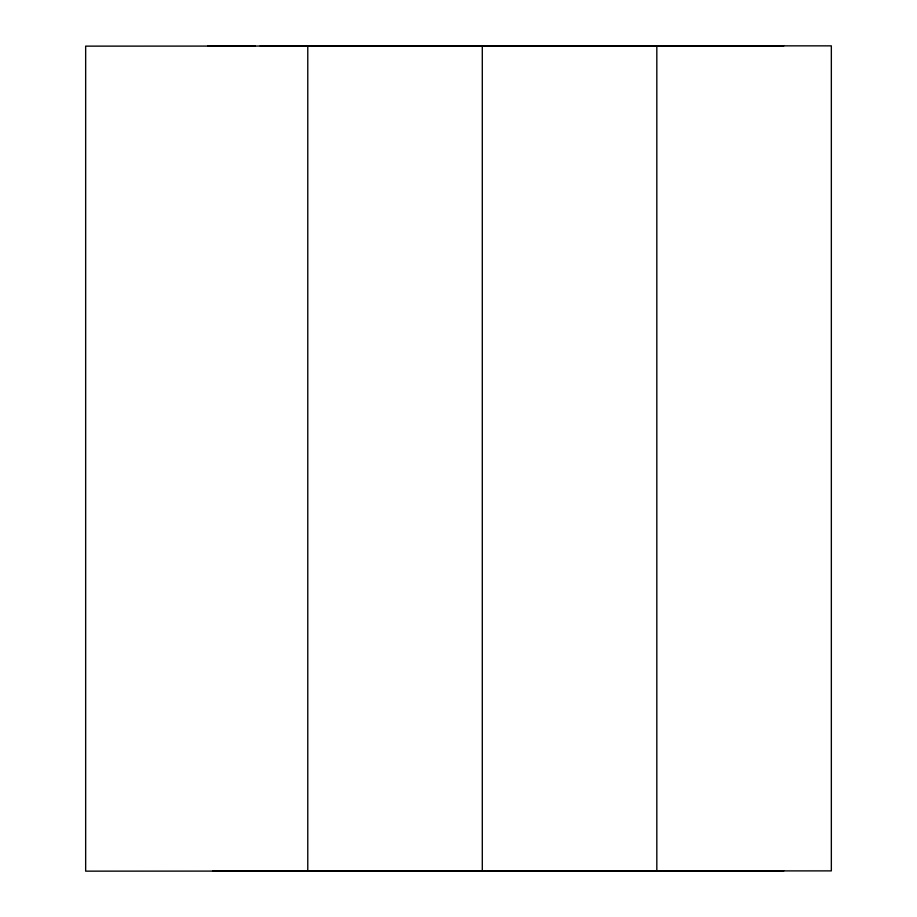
<?xml version="1.0" encoding="UTF-8"?>
<svg xmlns="http://www.w3.org/2000/svg" width="917" height="917" viewBox="0 0 917 917"><rect width="100%" height="100%" fill="white"/><g stroke="black" fill="none" stroke-linecap="round" stroke-linejoin="round"><path stroke-width="1.38" d="M207.689 46.148L255.293 45.861M382.217 46.148L429.809 45.861M556.745 46.148L604.337 45.861M783.748 45.85L85.659 46.137L85.659 871.15L783.748 870.863M212.584 871.15L831.341 870.886L831.341 45.861L260.176 45.85M387.1 871.15L434.704 870.863M561.628 871.15L609.22 870.863M656.824 45.85L656.824 870.863M482.296 45.85L482.296 870.863M307.78 46.137L307.78 871.15"/></g></svg>
